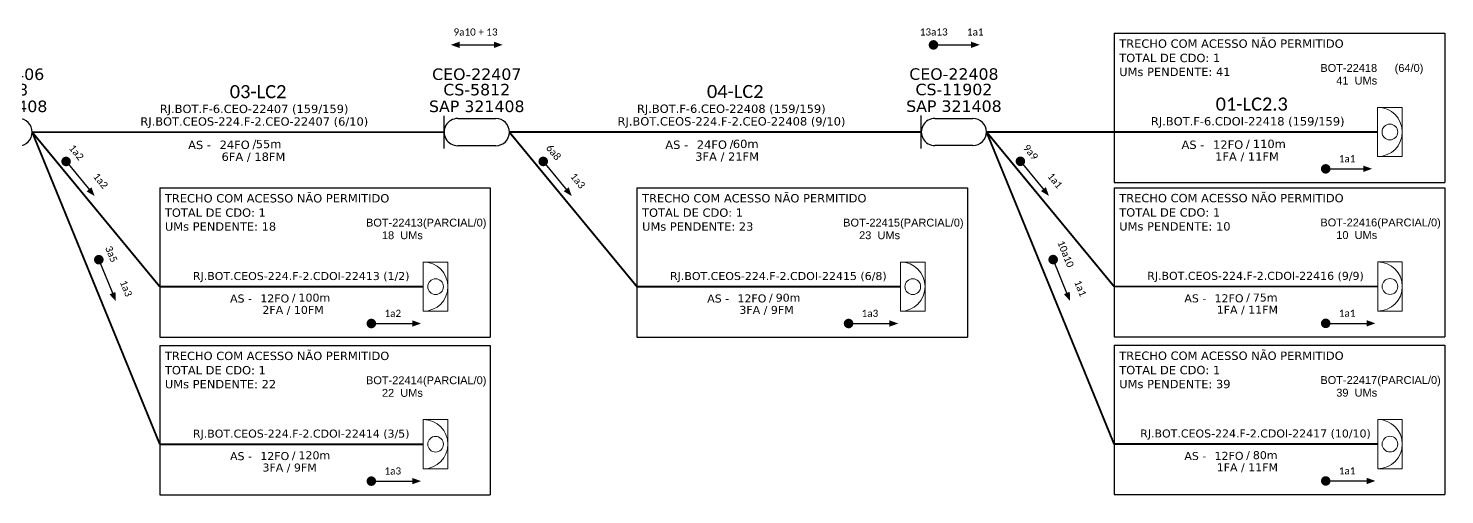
# Model space of a CAD drawing. Header units: millimetres. Extents: x 4506 to 5652, y -501 to 251.
# Drawn here: x 4846.6 to 5144.1, y -331 to -233.1 of the extents above; entities that cross this region are included whole.
import ezdxf
from ezdxf.enums import TextEntityAlignment as Align

# ---------------------------------------------------------------- set-up
doc = ezdxf.new("R2010")
doc.units = ezdxf.units.MM
for name, color, linetype, lineweight in [("20.0-LEGENDA DOS CDO'S", 1, 'Continuous', 0), ('20.1-CDO_INTERIOR', 1, 'Continuous', 0), ('40.1-ETIQUETAS', 1, 'Continuous', 20)]:
    doc.layers.add(name, color=color, linetype=linetype, lineweight=lineweight)
for name, color, linetype in [('20.4-CEOS', 1, 'Continuous'), ('CABO OPTICO EXISTENTE', 5, 'Continuous'), ('CAP a instalar', 1, 'Continuous'), ('CD de instalação futura', 8, 'Continuous'), ('SETA', 7, 'Continuous')]:
    doc.layers.add(name, color=color, linetype=linetype)
doc.styles.add('ARIAL', font='arial.ttf')
doc.styles.add('siredit', font='verdana.ttf')
doc.linetypes.add('FENCELINE1', pattern='A,0.25,-0.1,[133,ltypeshp.shx,S=0.1,R=0,X=-0.1,Y=0],-0.1,1', length=1.45)

# ---------------------------------------------------------------- blocks, each defined once
blk = doc.blocks.new('CEO')
at = {"layer": 'CAP a instalar', "linetype": 'Continuous'}
for p, q in [((34376.45, 58706.74), (34376.45, 58714.31)), ((34379.59, 58713.67), (34388.39, 58713.67)), ((34388.39, 58707.39), (34379.59, 58707.39))]:
    blk.add_line(p, q, dxfattribs=at)
for centre, start_param, end_param in [((34379.59, 58710.53), 6.283185, 9.424778), ((34388.39, 58710.53), 3.141593, 6.283185)]:
    blk.add_ellipse(centre, major_axis=(0, 3.14), ratio=1, start_param=start_param, end_param=end_param, dxfattribs=at)
at = {"layer": '20.4-CEOS', "color": 7, "style": 'siredit'}
for tag, p in [('CEO-2701', (34383.99, 58725.26)), ('CSPROJ.', (34383.99, 58721.69)), ('SAP321406', (34383.99, 58717.83))]:
    blk.add_attdef(tag, text='', height=2.66, rotation=0.0129, dxfattribs=at).set_placement(p, align=Align.TOP_CENTER)
blk = doc.blocks.new('CDOI_INT')
at = {"layer": '20.1-CDO_INTERIOR', "color": 0, "lineweight": 18}
blk.add_lwpolyline([(4.25, -4.25), (4.25, 4.25), (0, 4.25), (0, -4.25)], close=True, dxfattribs=at)
blk.add_circle((2.12, 0), 1.36, dxfattribs=at)
blk.add_arc((0, 0), 4.25, 270, 90, dxfattribs=at)
at = {"layer": "20.0-LEGENDA DOS CDO'S", "color": 0, "style": 'ARIAL'}
for tag, p in [('CDO_N', (-0.08, 10.38)), ('SPLITER_1', (21.18, 10.38)), ('SPLITER_2', (21.19, 8.68)), ('SAP', (-0.08, 6.23)), ('SURVEY', (-0.08, 8.2)), ('1:XX', (5.94, -2.22)), ('UMS', (5.94, -4.24))]:
    blk.add_attdef(tag, p, '', height=1.36, dxfattribs=at)
blk.add_attdef('FIBRAS_UTILIZADAS', text='', height=1.36, dxfattribs=at).set_placement((15.34, 10.38), align=Align.CENTER)
blk = doc.blocks.new('ETIQUETA_RS5F')
at = {"layer": '40.1-ETIQUETAS', "color": 0, "style": 'siredit'}
blk.add_text('/', height=1.5, dxfattribs=at).set_placement((1.55, -1.95), align=Align.MIDDLE_RIGHT)
for tag, p in [('ETIQUETA_R_SECUNDARIA', (1.18, 2.1)), ('ETIQUETA_R_PRIMARIA', (1.18, 4.1)), ('F_ATIVAS/F_MORTAS', (1.11, -4.24))]:
    blk.add_attdef(tag, text='', height=1.5, dxfattribs=at).set_placement(p, align=Align.MIDDLE_CENTER)
for tag, p in [('TIPO_CABO', (-6.62, -2.12)), ('CAP_CABO', (0.37, -2.09))]:
    blk.add_attdef(tag, text='', height=1.5, dxfattribs=at).set_placement(p, align=Align.MIDDLE_RIGHT)
blk.add_attdef('METROS', text='', height=1.5, dxfattribs=at).set_placement((2.11, -1.95), align=Align.MIDDLE_LEFT)
for tag, p in [('FUSÃO_1', (0.82, -8.39)), ('FUSÃO_2', (0.82, -10.6)), ('FUSÃO_3', (0.82, -12.93)), ('FUSÃO_4', (0.82, -15.14)), ('FUSÃO_5', (0.82, -17.16))]:
    blk.add_attdef(tag, text='', height=1.5, dxfattribs=at).set_placement(p, align=Align.CENTER)

msp = doc.modelspace()

# ---------------------------------------------------------------- linework, layer by layer
at = {"color": 3}
for points in [[(5074.65, -234.12), (5144.07, -234.12), (5144.07, -265.45)], [(5074.65, -234.12), (5074.65, -265.45)], [(4874.25, -266.59), (4943.66, -266.59), (4943.66, -297.93)], [(4874.25, -266.59), (4874.25, -297.93)], [(4974.45, -266.59), (5043.87, -266.59), (5043.87, -297.92)], [(4974.45, -266.59), (4974.45, -297.92)], [(5074.65, -265.45), (5144.07, -265.45)], [(5074.65, -266.56), (5144.07, -266.56), (5144.07, -297.89)], [(5074.65, -266.56), (5074.65, -297.89)], [(4874.25, -297.93), (4943.66, -297.93)], [(4874.25, -299.69), (4943.66, -299.69), (4943.66, -331.02)], [(4874.25, -299.69), (4874.25, -331.02)], [(4974.45, -297.92), (5043.87, -297.92)], [(5074.65, -297.89), (5144.07, -297.89)], [(5074.65, -299.65), (5144.07, -299.65), (5144.07, -330.99)], [(5074.65, -299.65), (5074.65, -330.99)], [(4874.25, -331.02), (4943.66, -331.02)], [(5074.65, -330.99), (5144.07, -330.99)]]:
    msp.add_lwpolyline(points, dxfattribs=at)
for points, const_width in [([(5036.22, -236.58, 1), (5037.22, -236.58, 1)], 0.999), ([(5118.59, -262.61, 1), (5119.59, -262.61, 1)], 1)]:
    msp.add_lwpolyline(points, format="xyb", close=True, dxfattribs=dict(const_width=const_width))
at = {"color": 8, "const_width": 1}
for points in [[(4854.25, -260.67, 1), (4854.89, -261.44, 1)], [(4954.46, -260.66, 1), (4955.09, -261.44, 1)], [(5054.66, -260.63, 1), (5055.29, -261.41, 1)], [(4861.26, -281.22, 1), (4861.64, -282.15, 1)], [(5061.67, -281.19, 1), (5062.04, -282.12, 1)], [(4918.18, -295.08, 1), (4919.18, -295.08, 1)], [(5018.39, -295.08, 1), (5019.39, -295.08, 1)], [(5118.59, -295.05, 1), (5119.59, -295.05, 1)], [(5118.59, -328.14, 1), (5119.59, -328.14, 1)], [(4918.18, -328.18, 1), (4919.18, -328.18, 1)]]:
    msp.add_lwpolyline(points, format="xyb", close=True, dxfattribs=at)
at = {"layer": 'CAP a instalar', "color": 8, "linetype": 'FENCELINE1', "ltscale": 6, "const_width": 0.4}
for points in [[(4847.45, -254.9), (4874.25, -287.34)], [(4847.45, -254.9), (4874.25, -320.43)], [(4947.65, -254.89), (4974.45, -287.34)], [(5047.86, -254.86), (5074.65, -287.31)], [(5047.86, -254.86), (5074.65, -320.4)], [(4874.25, -287.34), (4929.59, -287.34)], [(4974.45, -287.34), (5029.79, -287.34)], [(5074.65, -287.31), (5129.99, -287.31)], [(4874.25, -320.43), (4929.59, -320.43)], [(5074.65, -320.4), (5129.99, -320.4)]]:
    msp.add_lwpolyline(points, dxfattribs=at)
at = {"layer": 'CAP a instalar', "linetype": 'FENCELINE1', "ltscale": 6, "const_width": 0.4}
for points in [[(4847.45, -254.9), (4933.97, -254.9)], [(4947.65, -254.87), (5034.17, -254.87)], [(5047.86, -254.86), (5129.99, -254.86)]]:
    msp.add_lwpolyline(points, dxfattribs=at)
at = {"layer": 'SETA'}
for points in [[(4936.51, -236.58), (4945.1, -236.58)], [(5036.72, -236.58), (5045.3, -236.58)], [(5119.09, -262.61), (5127.68, -262.61)]]:
    msp.add_lwpolyline(points, dxfattribs=at)
at = {"layer": 'SETA', "color": 8}
for points in [[(4854.36, -260.8), (4859.82, -267.44)], [(4954.57, -260.8), (4960.03, -267.44)], [(5054.77, -260.77), (5060.23, -267.41)], [(4861.33, -281.39), (4864.57, -289.35)], [(5061.73, -281.35), (5064.97, -289.32)], [(4918.68, -295.08), (4927.28, -295.08)], [(5018.89, -295.08), (5027.48, -295.08)], [(5119.09, -295.05), (5127.69, -295.05)], [(4918.68, -328.18), (4927.28, -328.18)], [(5119.09, -328.14), (5127.69, -328.14)]]:
    msp.add_lwpolyline(points, dxfattribs=at)
at = {"layer": 'SETA'}
for points in [[(4937.2, -235.9), (4935.37, -236.57), (4937.2, -237.23)], [(4944.41, -235.9), (4946.24, -236.57), (4944.41, -237.23)], [(5044.61, -235.9), (5046.44, -236.56), (5044.61, -237.23)], [(5126.99, -261.93), (5128.83, -262.59), (5126.99, -263.26)]]:
    msp.add_solid(points, dxfattribs=at)
at = {"layer": 'SETA', "color": 8}
for points in [[(4859.91, -266.48), (4860.56, -268.32), (4858.88, -267.33)], [(4960.11, -266.48), (4960.76, -268.32), (4959.08, -267.32)], [(5060.32, -266.45), (5060.97, -268.29), (5059.29, -267.29)], [(4864.94, -288.45), (4865.01, -290.4), (4863.7, -288.96)], [(5065.34, -288.42), (5065.42, -290.37), (5064.11, -288.92)], [(4927.28, -294.41), (4929.11, -295.08), (4927.28, -295.75)], [(5027.48, -294.41), (5029.32, -295.08), (5027.48, -295.74)], [(5127.69, -294.38), (5129.52, -295.05), (5127.69, -295.71)], [(4927.28, -327.51), (4929.11, -328.18), (4927.28, -328.84)], [(5127.69, -327.48), (5129.52, -328.14), (5127.69, -328.81)]]:
    msp.add_solid(points, dxfattribs=at)

# ---------------------------------------------------------------- block references
at = {"layer": 'CAP a instalar', "color": 1, "linetype": 'FENCELINE1', "xscale": 0.9077475237572799, "yscale": 0.9077475237572799, "zscale": 0.9077475237585165}
for p, values in [((-26371.37, -53549.24), {'SAP321406': 'SAP 321408', 'CSPROJ.': 'CS-448', 'CEO-2701': 'CEO-22406'}), ((-26271.17, -53549.23), {'SAP321406': 'SAP 321408', 'CSPROJ.': 'CS-5812', 'CEO-2701': 'CEO-22407'}), ((-26170.97, -53549.2), {'SAP321406': 'SAP 321408', 'CSPROJ.': 'CS-11902', 'CEO-2701': 'CEO-22408'})]:
    msp.add_blockref('CEO', p, dxfattribs=at).add_auto_attribs(values)
at = {"layer": 'CAP a instalar', "linetype": 'FENCELINE1', "ltscale": 7}
ref = msp.add_blockref('ETIQUETA_RS5F', (4892.71, -255.11), dxfattribs=dict(at, xscale=1.166399984999771, yscale=1.166399984999771, zscale=1.166399984999771))
ref.add_attrib('ETIQUETA_R_PRIMARIA', 'RJ.BOT.F-6.CEO-22407 (159/159)', dxfattribs={"layer": '40.1-ETIQUETAS', "color": 0, "height": 1.7496, "style": 'siredit'}).set_placement((4894.05, -250.01), align=Align.MIDDLE_CENTER)
ref.add_attrib('ETIQUETA_R_SECUNDARIA', 'RJ.BOT.CEOS-224.F-2.CEO-22407 (6/10)', dxfattribs={"layer": '40.1-ETIQUETAS', "color": 0, "height": 1.7496, "style": 'siredit'}).set_placement((4894.09, -252.66), align=Align.MIDDLE_CENTER)
ref.add_attrib('TIPO_CABO', 'AS -', dxfattribs={"layer": '40.1-ETIQUETAS', "color": 0, "height": 1.75, "style": 'siredit'}).set_placement((4885, -257.58), align=Align.MIDDLE_RIGHT)
ref.add_attrib('CAP_CABO', '24FO', dxfattribs={"layer": '40.1-ETIQUETAS', "color": 0, "height": 1.75, "style": 'siredit'}).set_placement((4893.14, -257.55), align=Align.MIDDLE_RIGHT)
ref.add_attrib('METROS', '55m', dxfattribs={"layer": '40.1-ETIQUETAS', "color": 0, "height": 1.75, "style": 'siredit'}).set_placement((4894.39, -257.39), align=Align.MIDDLE_LEFT)
ref.add_attrib('F_ATIVAS/F_MORTAS', '6FA / 18FM', dxfattribs={"layer": '40.1-ETIQUETAS', "color": 0, "height": 1.75, "style": 'siredit'}).set_placement((4893.92, -260.06), align=Align.MIDDLE_CENTER)
ref = msp.add_blockref('ETIQUETA_RS5F', (4992.92, -255.08), dxfattribs=dict(at, xscale=1.166399984999771, yscale=1.166399984999771, zscale=1.166399984999771))
ref.add_attrib('ETIQUETA_R_PRIMARIA', 'RJ.BOT.F-6.CEO-22408 (159/159)', dxfattribs={"layer": '40.1-ETIQUETAS', "color": 0, "height": 1.7496, "style": 'siredit'}).set_placement((4994.26, -249.98), align=Align.MIDDLE_CENTER)
ref.add_attrib('ETIQUETA_R_SECUNDARIA', 'RJ.BOT.CEOS-224.F-2.CEO-22408 (9/10)', dxfattribs={"layer": '40.1-ETIQUETAS', "color": 0, "height": 1.7496, "style": 'siredit'}).set_placement((4994.3, -252.63), align=Align.MIDDLE_CENTER)
ref.add_attrib('TIPO_CABO', 'AS -', dxfattribs={"layer": '40.1-ETIQUETAS', "color": 0, "height": 1.75, "style": 'siredit'}).set_placement((4985.2, -257.55), align=Align.MIDDLE_RIGHT)
ref.add_attrib('CAP_CABO', '24FO', dxfattribs={"layer": '40.1-ETIQUETAS', "color": 0, "height": 1.75, "style": 'siredit'}).set_placement((4993.35, -257.52), align=Align.MIDDLE_RIGHT)
ref.add_attrib('METROS', '60m', dxfattribs={"layer": '40.1-ETIQUETAS', "color": 0, "height": 1.75, "style": 'siredit'}).set_placement((4994.59, -257.36), align=Align.MIDDLE_LEFT)
ref.add_attrib('F_ATIVAS/F_MORTAS', '3FA / 21FM', dxfattribs={"layer": '40.1-ETIQUETAS', "color": 0, "height": 1.75, "style": 'siredit'}).set_placement((4993.39, -260.03), align=Align.MIDDLE_CENTER)
at = {"layer": 'CAP a instalar', "color": 1, "linetype": 'FENCELINE1', "ltscale": 7}
ref = msp.add_blockref('ETIQUETA_RS5F', (5101.33, -255.08), dxfattribs=dict(at, xscale=1.166399984998861, yscale=1.166399984998861, zscale=1.166399984999999))
ref.add_attrib('ETIQUETA_R_SECUNDARIA', 'RJ.BOT.F-6.CDOI-22418 (159/159)', dxfattribs={"layer": 'CABO OPTICO EXISTENTE', "color": 0, "height": 1.7496, "style": 'siredit'}).set_placement((5102.71, -252.62), align=Align.MIDDLE_CENTER)
ref.add_attrib('TIPO_CABO', 'AS -', dxfattribs={"layer": '40.1-ETIQUETAS', "color": 0, "height": 1.75, "style": 'siredit'}).set_placement((5093.61, -257.55), align=Align.MIDDLE_RIGHT)
ref.add_attrib('CAP_CABO', '12FO', dxfattribs={"layer": '40.1-ETIQUETAS', "color": 0, "height": 1.75, "style": 'siredit'}).set_placement((5101.76, -257.52), align=Align.MIDDLE_RIGHT)
ref.add_attrib('METROS', '110m', dxfattribs={"layer": '40.1-ETIQUETAS', "color": 0, "height": 1.75, "style": 'siredit'}).set_placement((5103.79, -257.36), align=Align.MIDDLE_LEFT)
ref.add_attrib('F_ATIVAS/F_MORTAS', '1FA / 11FM', dxfattribs={"layer": '40.1-ETIQUETAS', "color": 0, "height": 1.75, "style": 'siredit'}).set_placement((5102.56, -260.03), align=Align.MIDDLE_CENTER)
at = {"layer": 'CAP a instalar', "color": 8, "linetype": 'FENCELINE1', "ltscale": 7}
ref = msp.add_blockref('ETIQUETA_RS5F', (4901.02, -287.47), dxfattribs=dict(at, xscale=1.120210545592906, yscale=1.120210545592906, zscale=1.120210545593999))
ref.add_attrib('ETIQUETA_R_SECUNDARIA', 'RJ.BOT.CEOS-224.F-2.CDOI-22413 (1/2)', dxfattribs={"layer": 'CABO OPTICO EXISTENTE', "color": 0, "height": 1.6803, "style": 'siredit'}).set_placement((4903.94, -285.11), align=Align.MIDDLE_CENTER)
ref.add_attrib('TIPO_CABO', 'AS -', dxfattribs={"layer": '40.1-ETIQUETAS', "color": 0, "height": 1.68, "style": 'siredit'}).set_placement((4893.61, -289.83), align=Align.MIDDLE_RIGHT)
ref.add_attrib('CAP_CABO', '12FO', dxfattribs={"layer": '40.1-ETIQUETAS', "color": 0, "height": 1.68, "style": 'siredit'}).set_placement((4901.43, -289.81), align=Align.MIDDLE_RIGHT)
ref.add_attrib('METROS', '100m', dxfattribs={"layer": '40.1-ETIQUETAS', "color": 0, "height": 1.68, "style": 'siredit'}).set_placement((4903.38, -289.65), align=Align.MIDDLE_LEFT)
ref.add_attrib('F_ATIVAS/F_MORTAS', '2FA / 10FM', dxfattribs={"layer": '40.1-ETIQUETAS', "color": 0, "height": 1.68, "style": 'siredit'}).set_placement((4902.23, -292.22), align=Align.MIDDLE_CENTER)
ref = msp.add_blockref('ETIQUETA_RS5F', (5001.22, -287.46), dxfattribs=dict(at, xscale=1.120210545592906, yscale=1.120210545592906, zscale=1.120210545593999))
ref.add_attrib('ETIQUETA_R_SECUNDARIA', 'RJ.BOT.CEOS-224.F-2.CDOI-22415 (6/8)', dxfattribs={"layer": 'CABO OPTICO EXISTENTE', "color": 0, "height": 1.6803, "style": 'siredit'}).set_placement((5004.14, -285.11), align=Align.MIDDLE_CENTER)
ref.add_attrib('TIPO_CABO', 'AS -', dxfattribs={"layer": '40.1-ETIQUETAS', "color": 0, "height": 1.68, "style": 'siredit'}).set_placement((4993.81, -289.83), align=Align.MIDDLE_RIGHT)
ref.add_attrib('CAP_CABO', '12FO', dxfattribs={"layer": '40.1-ETIQUETAS', "color": 0, "height": 1.68, "style": 'siredit'}).set_placement((5001.63, -289.81), align=Align.MIDDLE_RIGHT)
ref.add_attrib('METROS', '90m', dxfattribs={"layer": '40.1-ETIQUETAS', "color": 0, "height": 1.68, "style": 'siredit'}).set_placement((5003.59, -289.65), align=Align.MIDDLE_LEFT)
ref.add_attrib('F_ATIVAS/F_MORTAS', '3FA / 9FM', dxfattribs={"layer": '40.1-ETIQUETAS', "color": 0, "height": 1.68, "style": 'siredit'}).set_placement((5001.66, -292.22), align=Align.MIDDLE_CENTER)
ref = msp.add_blockref('ETIQUETA_RS5F', (5101.42, -287.43), dxfattribs=dict(at, xscale=1.120210545592906, yscale=1.120210545592906, zscale=1.120210545593999))
ref.add_attrib('ETIQUETA_R_SECUNDARIA', 'RJ.BOT.CEOS-224.F-2.CDOI-22416 (9/9)', dxfattribs={"layer": 'CABO OPTICO EXISTENTE', "color": 0, "height": 1.6803, "style": 'siredit'}).set_placement((5104.34, -285.07), align=Align.MIDDLE_CENTER)
ref.add_attrib('TIPO_CABO', 'AS -', dxfattribs={"layer": '40.1-ETIQUETAS', "color": 0, "height": 1.68, "style": 'siredit'}).set_placement((5094.01, -289.8), align=Align.MIDDLE_RIGHT)
ref.add_attrib('CAP_CABO', '12FO', dxfattribs={"layer": '40.1-ETIQUETAS', "color": 0, "height": 1.68, "style": 'siredit'}).set_placement((5101.83, -289.78), align=Align.MIDDLE_RIGHT)
ref.add_attrib('METROS', '75m', dxfattribs={"layer": '40.1-ETIQUETAS', "color": 0, "height": 1.68, "style": 'siredit'}).set_placement((5103.79, -289.62), align=Align.MIDDLE_LEFT)
ref.add_attrib('F_ATIVAS/F_MORTAS', '1FA / 11FM', dxfattribs={"layer": '40.1-ETIQUETAS', "color": 0, "height": 1.68, "style": 'siredit'}).set_placement((5102.63, -292.19), align=Align.MIDDLE_CENTER)
ref = msp.add_blockref('ETIQUETA_RS5F', (4901.02, -320.56), dxfattribs=dict(at, xscale=1.120210545592906, yscale=1.120210545592906, zscale=1.120210545593999))
ref.add_attrib('ETIQUETA_R_SECUNDARIA', 'RJ.BOT.CEOS-224.F-2.CDOI-22414 (3/5)', dxfattribs={"layer": 'CABO OPTICO EXISTENTE', "color": 0, "height": 1.6803, "style": 'siredit'}).set_placement((4903.94, -318.2), align=Align.MIDDLE_CENTER)
ref.add_attrib('TIPO_CABO', 'AS -', dxfattribs={"layer": '40.1-ETIQUETAS', "color": 0, "height": 1.68, "style": 'siredit'}).set_placement((4893.61, -322.93), align=Align.MIDDLE_RIGHT)
ref.add_attrib('CAP_CABO', '12FO', dxfattribs={"layer": '40.1-ETIQUETAS', "color": 0, "height": 1.68, "style": 'siredit'}).set_placement((4901.43, -322.91), align=Align.MIDDLE_RIGHT)
ref.add_attrib('METROS', '120m', dxfattribs={"layer": '40.1-ETIQUETAS', "color": 0, "height": 1.68, "style": 'siredit'}).set_placement((4903.38, -322.75), align=Align.MIDDLE_LEFT)
ref.add_attrib('F_ATIVAS/F_MORTAS', '3FA / 9FM', dxfattribs={"layer": '40.1-ETIQUETAS', "color": 0, "height": 1.68, "style": 'siredit'}).set_placement((4901.51, -325.32), align=Align.MIDDLE_CENTER)
ref = msp.add_blockref('ETIQUETA_RS5F', (5101.42, -320.53), dxfattribs=dict(at, xscale=1.120210545592906, yscale=1.120210545592906, zscale=1.120210545593999))
ref.add_attrib('ETIQUETA_R_SECUNDARIA', 'RJ.BOT.CEOS-224.F-2.CDOI-22417 (10/10)', dxfattribs={"layer": 'CABO OPTICO EXISTENTE', "color": 0, "height": 1.6803, "style": 'siredit'}).set_placement((5104.34, -318.17), align=Align.MIDDLE_CENTER)
ref.add_attrib('TIPO_CABO', 'AS -', dxfattribs={"layer": '40.1-ETIQUETAS', "color": 0, "height": 1.68, "style": 'siredit'}).set_placement((5094.01, -322.9), align=Align.MIDDLE_RIGHT)
ref.add_attrib('CAP_CABO', '12FO', dxfattribs={"layer": '40.1-ETIQUETAS', "color": 0, "height": 1.68, "style": 'siredit'}).set_placement((5101.83, -322.87), align=Align.MIDDLE_RIGHT)
ref.add_attrib('METROS', '80m', dxfattribs={"layer": '40.1-ETIQUETAS', "color": 0, "height": 1.68, "style": 'siredit'}).set_placement((5103.79, -322.72), align=Align.MIDDLE_LEFT)
ref.add_attrib('F_ATIVAS/F_MORTAS', '1FA / 11FM', dxfattribs={"layer": '40.1-ETIQUETAS', "color": 0, "height": 1.68, "style": 'siredit'}).set_placement((5102.63, -325.28), align=Align.MIDDLE_CENTER)
at = {"layer": 'CD de instalação futura', "color": 1, "ltscale": 11}
ref = msp.add_blockref('CDOI_INT', (5129.99, -254.86), dxfattribs=dict(at, xscale=1.21541625498503, yscale=1.21541625498503, zscale=1.21541625498503))
ref.add_attrib('CDO_N', 'BOT-22418', dxfattribs={"layer": "20.0-LEGENDA DOS CDO'S", "color": 0, "height": 1.653, "style": 'ARIAL'}).set_placement((5129.89, -242.25), align=Align.RIGHT)
ref.add_attrib('FIBRAS_UTILIZADAS', '    (64/0)', dxfattribs={"layer": "20.0-LEGENDA DOS CDO'S", "color": 0, "height": 1.65, "style": 'ARIAL'}).set_placement((5135.3, -242.25), align=Align.CENTER)
ref.add_attrib('SURVEY', '41  UMs', dxfattribs={"layer": "20.0-LEGENDA DOS CDO'S", "color": 0, "height": 1.653, "style": 'ARIAL'}).set_placement((5129.9, -244.9), align=Align.RIGHT)
at = {"layer": 'CD de instalação futura', "color": 8, "ltscale": 11}
ref = msp.add_blockref('CDOI_INT', (4929.59, -287.34), dxfattribs=dict(at, xscale=1.21541625498503, yscale=1.21541625498503, zscale=1.21541625498503))
ref.add_attrib('CDO_N', 'BOT-22413', dxfattribs={"layer": "20.0-LEGENDA DOS CDO'S", "color": 0, "height": 1.653, "style": 'ARIAL'}).set_placement((4929.49, -274.72), align=Align.RIGHT)
ref.add_attrib('FIBRAS_UTILIZADAS', '    (PARCIAL/0)', dxfattribs={"layer": "20.0-LEGENDA DOS CDO'S", "color": 0, "height": 1.65, "style": 'ARIAL'}).set_placement((4934.9, -274.72), align=Align.CENTER)
ref.add_attrib('SURVEY', '18  UMs', dxfattribs={"layer": "20.0-LEGENDA DOS CDO'S", "color": 0, "height": 1.653, "style": 'ARIAL'}).set_placement((4929.5, -277.37), align=Align.RIGHT)
ref = msp.add_blockref('CDOI_INT', (5029.8, -287.34), dxfattribs=dict(at, xscale=1.21541625498503, yscale=1.21541625498503, zscale=1.21541625498503))
ref.add_attrib('CDO_N', 'BOT-22415', dxfattribs={"layer": "20.0-LEGENDA DOS CDO'S", "color": 0, "height": 1.653, "style": 'ARIAL'}).set_placement((5029.69, -274.72), align=Align.RIGHT)
ref.add_attrib('FIBRAS_UTILIZADAS', '    (PARCIAL/0)', dxfattribs={"layer": "20.0-LEGENDA DOS CDO'S", "color": 0, "height": 1.65, "style": 'ARIAL'}).set_placement((5035.1, -274.72), align=Align.CENTER)
ref.add_attrib('SURVEY', '23  UMs', dxfattribs={"layer": "20.0-LEGENDA DOS CDO'S", "color": 0, "height": 1.653, "style": 'ARIAL'}).set_placement((5029.7, -277.37), align=Align.RIGHT)
ref = msp.add_blockref('CDOI_INT', (5130, -287.31), dxfattribs=dict(at, xscale=1.21541625498503, yscale=1.21541625498503, zscale=1.21541625498503))
ref.add_attrib('CDO_N', 'BOT-22416', dxfattribs={"layer": "20.0-LEGENDA DOS CDO'S", "color": 0, "height": 1.653, "style": 'ARIAL'}).set_placement((5129.9, -274.69), align=Align.RIGHT)
ref.add_attrib('FIBRAS_UTILIZADAS', '    (PARCIAL/0)', dxfattribs={"layer": "20.0-LEGENDA DOS CDO'S", "color": 0, "height": 1.65, "style": 'ARIAL'}).set_placement((5135.31, -274.69), align=Align.CENTER)
ref.add_attrib('SURVEY', '10  UMs', dxfattribs={"layer": "20.0-LEGENDA DOS CDO'S", "color": 0, "height": 1.653, "style": 'ARIAL'}).set_placement((5129.9, -277.34), align=Align.RIGHT)
ref = msp.add_blockref('CDOI_INT', (4929.59, -320.43), dxfattribs=dict(at, xscale=1.21541625498503, yscale=1.21541625498503, zscale=1.21541625498503))
ref.add_attrib('CDO_N', 'BOT-22414', dxfattribs={"layer": "20.0-LEGENDA DOS CDO'S", "color": 0, "height": 1.653, "style": 'ARIAL'}).set_placement((4929.49, -307.82), align=Align.RIGHT)
ref.add_attrib('FIBRAS_UTILIZADAS', '    (PARCIAL/0)', dxfattribs={"layer": "20.0-LEGENDA DOS CDO'S", "color": 0, "height": 1.65, "style": 'ARIAL'}).set_placement((4934.9, -307.82), align=Align.CENTER)
ref.add_attrib('SURVEY', '22  UMs', dxfattribs={"layer": "20.0-LEGENDA DOS CDO'S", "color": 0, "height": 1.653, "style": 'ARIAL'}).set_placement((4929.5, -310.47), align=Align.RIGHT)
ref = msp.add_blockref('CDOI_INT', (5130, -320.4), dxfattribs=dict(at, xscale=1.21541625498503, yscale=1.21541625498503, zscale=1.21541625498503))
ref.add_attrib('CDO_N', 'BOT-22417', dxfattribs={"layer": "20.0-LEGENDA DOS CDO'S", "color": 0, "height": 1.653, "style": 'ARIAL'}).set_placement((5129.9, -307.78), align=Align.RIGHT)
ref.add_attrib('FIBRAS_UTILIZADAS', '    (PARCIAL/0)', dxfattribs={"layer": "20.0-LEGENDA DOS CDO'S", "color": 0, "height": 1.65, "style": 'ARIAL'}).set_placement((5135.31, -307.78), align=Align.CENTER)
ref.add_attrib('SURVEY', '39  UMs', dxfattribs={"layer": "20.0-LEGENDA DOS CDO'S", "color": 0, "height": 1.653, "style": 'ARIAL'}).set_placement((5129.9, -310.43), align=Align.RIGHT)

# ---------------------------------------------------------------- texts
at = {"color": 3, "style": 'siredit'}
for s, p in [('TRECHO COM ACESSO NÃO PERMITIDO', (5075.73, -237.18)), ('TOTAL DE CDO: 1', (5075.73, -240.19)), ('UMs PENDENTE: 41', (5075.73, -243.12)), ('TRECHO COM ACESSO NÃO PERMITIDO', (4875.32, -269.66)), ('TRECHO COM ACESSO NÃO PERMITIDO', (4975.53, -269.65)), ('TRECHO COM ACESSO NÃO PERMITIDO', (5075.73, -269.62)), ('TOTAL DE CDO: 1', (4875.32, -272.67)), ('TOTAL DE CDO: 1', (4975.53, -272.67)), ('TOTAL DE CDO: 1', (5075.73, -272.63)), ('UMs PENDENTE: 18', (4875.32, -275.59)), ('UMs PENDENTE: 23', (4975.53, -275.59)), ('UMs PENDENTE: 10', (5075.73, -275.56)), ('TRECHO COM ACESSO NÃO PERMITIDO', (4875.32, -302.75)), ('TRECHO COM ACESSO NÃO PERMITIDO', (5075.73, -302.72)), ('TOTAL DE CDO: 1', (4875.32, -305.76)), ('TOTAL DE CDO: 1', (5075.73, -305.73)), ('UMs PENDENTE: 22', (4875.32, -308.69)), ('UMs PENDENTE: 39', (5075.73, -308.66))]:
    msp.add_text(s, height=1.7496, dxfattribs=at).set_placement(p)
at = {"attachment_point": 5}
for s, insert, char_height, width in [('\\C7;\\fCalibri|b0|i0|c0|p34;9a10 + 13', (4940.56, -233.88), 1.4978, 25.3213), ('\\C7;\\fCalibri|b0|i0|c0|p34;13a13', (5036.77, -233.87), 1.4978, 25.3213), ('\\C7;\\fCalibri|b0|i0|c0|p34;1a1', (5045.49, -233.87), 1.4978, 25.3213), ('\\C3;\\fCalibri|b0|i0|c0|p34;03-LC2', (4894.89, -246.41), 2.7432, 40.9104), ('\\C3;\\fCalibri|b0|i0|c0|p34;04-LC2', (4995.09, -246.38), 2.7432, 40.9104), ('\\C3;\\fCalibri|b0|i0|c0|p34;01-LC2.3', (5103.55, -249.02), 2.7432, 40.9104), ('\\C7;\\fCalibri|b0|i0|c0|p34;1a1', (5123.58, -260.48), 1.5, 25.3588)]:
    msp.add_mtext(s, dxfattribs=dict(at, insert=insert, char_height=char_height, width=width))
at = {"char_height": 1.5, "width": 25.3588, "attachment_point": 5}
for s, insert, rotation in [('\\C8;\\fCalibri|b0|i0|c0|p34;1a2', (4856.74, -259.15), 309.4148), ('\\C8;\\fCalibri|b0|i0|c0|p34;6a8', (4956.94, -259.14), 309.4148), ('\\C8;\\fCalibri|b0|i0|c0|p34;9a9', (5057.14, -259.11), 309.4148), ('\\C8;\\fCalibri|b0|i0|c0|p34;1a2', (4861.82, -265.12), 309.4148), ('\\C8;\\fCalibri|b0|i0|c0|p34;1a3', (4962.03, -265.11), 309.4148), ('\\C8;\\fCalibri|b0|i0|c0|p34;1a1', (5062.23, -265.08), 309.4148), ('\\C8;\\fCalibri|b0|i0|c0|p34;3a5', (4864.08, -280.51), 292.1571), ('\\C8;\\fCalibri|b0|i0|c0|p34;10a10', (5064.49, -280.48), 292.1571), ('\\C8;\\fCalibri|b0|i0|c0|p34;1a3', (4867.17, -287.72), 292.1571), ('\\C8;\\fCalibri|b0|i0|c0|p34;1a1', (5067.57, -287.69), 292.1571)]:
    msp.add_mtext(s, dxfattribs=dict(at, insert=insert, rotation=rotation))
at = {"color": 8, "char_height": 1.5, "width": 25.3588, "attachment_point": 5}
for s, insert in [('\\fCalibri|b0|i0|c0|p34;1a2', (4923.18, -292.95)), ('\\fCalibri|b0|i0|c0|p34;1a3', (5023.38, -292.95)), ('\\fCalibri|b0|i0|c0|p34;1a1', (5123.59, -292.92)), ('\\fCalibri|b0|i0|c0|p34;1a3', (4923.18, -326.05)), ('\\fCalibri|b0|i0|c0|p34;1a1', (5123.59, -326.02))]:
    msp.add_mtext(s, dxfattribs=dict(at, insert=insert))

doc.saveas('drawing.dxf')
